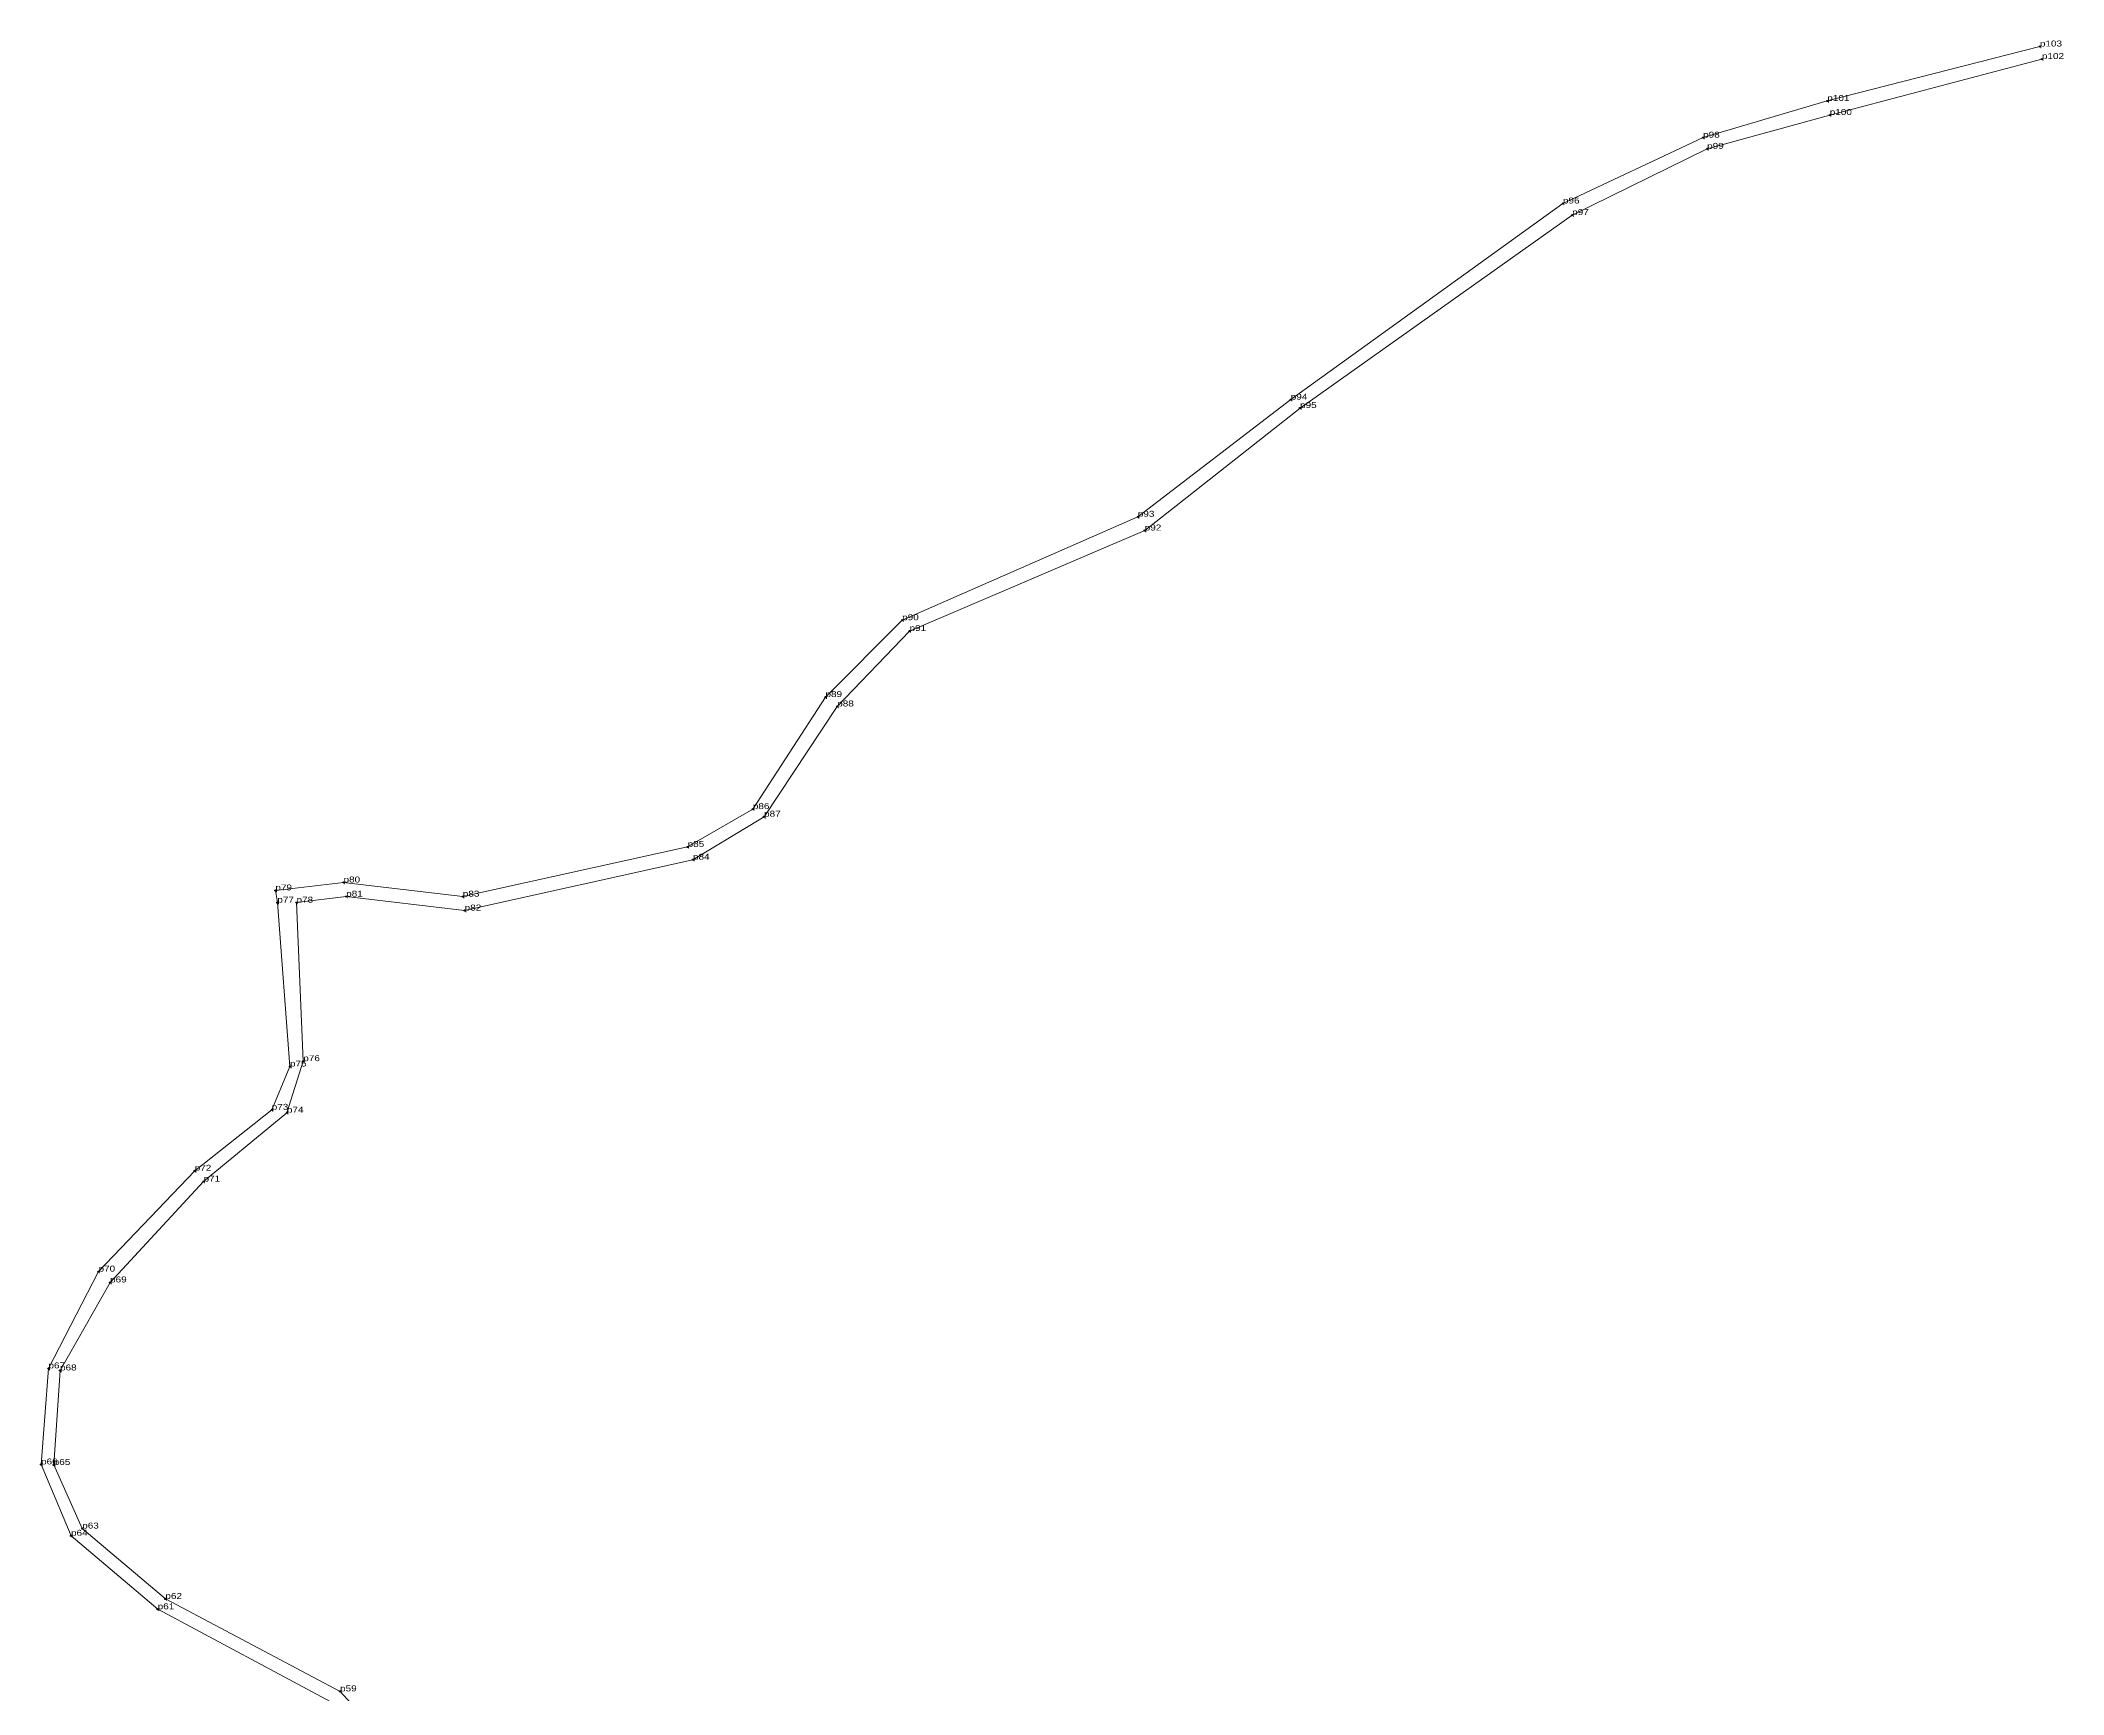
# Model space of a CAD drawing. Header units: metres. Extents: x 541372 to 549168, y 1835562 to 1848816.
# Drawn here: x 547912 to 548523, y 1848316 to 1848816 of the extents above; entities that cross this region are included whole.
import ezdxf

# ---------------------------------------------------------------- set-up
doc = ezdxf.new("R2010")
doc.units = ezdxf.units.M
doc.header["$LTSCALE"] = 0.72
doc.header["$PDMODE"] = 32
doc.header["$PDSIZE"] = 0.36
doc.layers.add('12', color=7, linetype='Continuous')
doc.layers.add('7', color=7, linetype='Continuous')
doc.layers.add('23', color=7, linetype='Continuous', lineweight=13)

msp = doc.modelspace()

# ---------------------------------------------------------------- linework, layer by layer
at = {"layer": '23'}
for points in [[(547999.3, 1848313.89), (547946.94, 1848341.91), (547920.74, 1848364.15), (547911.68, 1848385.72), (547913.91, 1848414.78), (547929.06, 1848444.04), (547958.14, 1848474.54), (547981.43, 1848492.98), (547986.94, 1848506.09), (547983.12, 1848555.66), (547982.52, 1848559.33), (548003.13, 1848561.74), (548039.19, 1848557.46), (548107.16, 1848572.49), (548126.88, 1848583.94), (548148.84, 1848617.82), (548172.03, 1848641.06), (548243.28, 1848672.35), (548289.52, 1848707.77), (548371.8, 1848767.1), (548414.2, 1848787.02), (548451.74, 1848798.11), (548516.02, 1848814.59)], [(548516.62, 1848810.79), (548452.48, 1848793.86), (548415.41, 1848783.63), (548374.6, 1848763.6), (548292.33, 1848705.24), (548245.37, 1848668.2), (548174.27, 1848637.79), (548152.39, 1848614.98), (548130.28, 1848581.63), (548108.78, 1848568.63), (548039.75, 1848553.26), (548003.93, 1848557.46), (547988.92, 1848555.64), (547990.96, 1848507.71), (547986, 1848492.09), (547960.8, 1848471.28), (547932.55, 1848440.77), (547917.42, 1848414.15), (547915.51, 1848385.56), (547924.13, 1848366.34), (547949.27, 1848345.05), (548002.08, 1848317.08), (548033.39, 1848282.86)]]:
    msp.add_lwpolyline(points, dxfattribs=at)
at = {"layer": '7'}
for p in [(548516.02, 1848814.59), (548516.62, 1848810.79), (548451.74, 1848798.11), (548452.48, 1848793.86), (548414.2, 1848787.02), (548415.41, 1848783.63), (548371.8, 1848767.1), (548374.6, 1848763.6), (548289.52, 1848707.77), (548292.33, 1848705.24), (548243.28, 1848672.35), (548245.37, 1848668.2), (548172.03, 1848641.06), (548174.27, 1848637.79), (548148.84, 1848617.82), (548152.39, 1848614.98), (548126.88, 1848583.94), (548130.28, 1848581.63), (548107.16, 1848572.49), (548108.78, 1848568.63), (547982.52, 1848559.33), (548003.13, 1848561.74), (547983.12, 1848555.66), (547988.92, 1848555.64), (548003.93, 1848557.46), (548039.19, 1848557.46), (548039.75, 1848553.26), (547986.94, 1848506.09), (547990.96, 1848507.71), (547981.43, 1848492.98), (547986, 1848492.09), (547958.14, 1848474.54), (547960.8, 1848471.28), (547929.06, 1848444.04), (547932.55, 1848440.77), (547913.91, 1848414.78), (547917.42, 1848414.15), (547911.68, 1848385.72), (547915.51, 1848385.56), (547920.74, 1848364.15), (547924.13, 1848366.34), (547949.27, 1848345.05), (547946.94, 1848341.91), (548002.08, 1848317.08)]:
    msp.add_point(p, dxfattribs=at)

# ---------------------------------------------------------------- texts
at = {"layer": '12', "width": 1.25}
for s, p in [('p103', (548516.02, 1848814.59)), ('p102', (548516.62, 1848810.79)), ('p101', (548451.74, 1848798.11)), ('p100', (548452.48, 1848793.86)), ('p98', (548414.2, 1848787.02)), ('p99', (548415.41, 1848783.63)), ('p96', (548371.8, 1848767.1)), ('p97', (548374.6, 1848763.6)), ('p94', (548289.52, 1848707.77)), ('p95', (548292.33, 1848705.24)), ('p93', (548243.28, 1848672.35)), ('p92', (548245.37, 1848668.2)), ('p90', (548172.03, 1848641.06)), ('p91', (548174.27, 1848637.79)), ('p89', (548148.84, 1848617.82)), ('p88', (548152.39, 1848614.98)), ('p86', (548126.88, 1848583.94)), ('p87', (548130.28, 1848581.63)), ('p85', (548107.16, 1848572.49)), ('p84', (548108.78, 1848568.63)), ('p79', (547982.52, 1848559.33)), ('p80', (548003.13, 1848561.74)), ('p81', (548003.93, 1848557.46)), ('p83', (548039.19, 1848557.46)), ('p77', (547983.12, 1848555.66)), ('p78', (547988.92, 1848555.64)), ('p82', (548039.75, 1848553.26)), ('p75', (547986.94, 1848506.09)), ('p76', (547990.96, 1848507.71)), ('p73', (547981.43, 1848492.98)), ('p74', (547986, 1848492.09)), ('p72', (547958.14, 1848474.54)), ('p71', (547960.8, 1848471.28)), ('p70', (547929.06, 1848444.04)), ('p69', (547932.55, 1848440.77)), ('p67', (547913.91, 1848414.78)), ('p68', (547917.42, 1848414.15)), ('p66', (547911.68, 1848385.72)), ('p65', (547915.51, 1848385.56)), ('p64', (547920.74, 1848364.15)), ('p63', (547924.13, 1848366.34)), ('p62', (547949.27, 1848345.05)), ('p61', (547946.94, 1848341.91)), ('p59', (548002.08, 1848317.08))]:
    msp.add_text(s, height=1.8, dxfattribs=at).set_placement(p)

doc.saveas('drawing.dxf')
